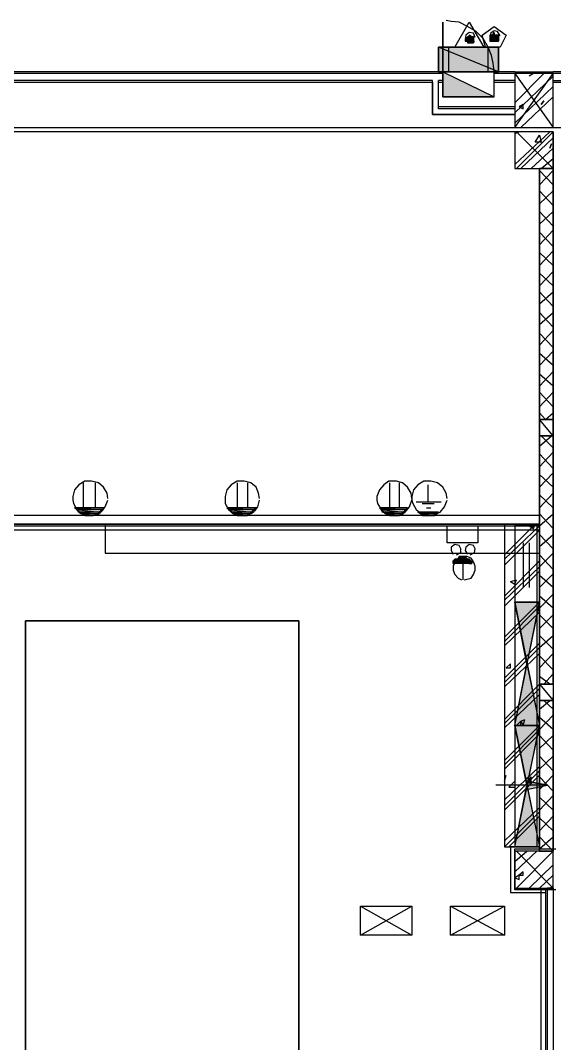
# Model space of a CAD drawing. Header units: millimetres. Extents: x 5 to 415, y 48 to 251.
# Drawn here: x 120.46 to 131.45, y 83.46 to 104.53 of the extents above; entities that cross this region are included whole.
import ezdxf

# ---------------------------------------------------------------- set-up
doc = ezdxf.new("R2010")
doc.units = ezdxf.units.MM
doc.layers.add('H', color=7, linetype='Continuous')
doc.layers.add('P', color=7, linetype='Continuous')

msp = doc.modelspace()

# ---------------------------------------------------------------- hatches: boundary and pattern name
at = {"layer": 'H', "linetype": 'Continuous'}
for points in [[(129.628, 104.14), (129.663, 104.193), (129.787, 104.193), (129.787, 104.14), (129.628, 104.14)], [(129.628, 104.105), (129.628, 104.14), (129.787, 104.14), (129.787, 104.105), (129.628, 104.105)], [(129.663, 104.052), (129.663, 104.105), (129.787, 104.105), (129.787, 104.052), (129.663, 104.052)], [(129.716, 104.193), (129.716, 104.228), (129.752, 104.193), (129.716, 104.193)], [(130.14, 104.193), (130.14, 104.228), (130.298, 104.228), (130.298, 104.193), (130.14, 104.193)], [(130.14, 104.14), (130.14, 104.193), (130.298, 104.193), (130.298, 104.14), (130.14, 104.14)], [(130.14, 104.105), (130.14, 104.14), (130.298, 104.14), (130.298, 104.105), (130.14, 104.105)], [(130.175, 104.228), (130.21, 104.263), (130.21, 104.228), (130.175, 104.228)], [(129.081, 103.47), (129.081, 103.981), (130.298, 103.981), (130.298, 103.47), (129.081, 103.47)], [(129.152, 102.958), (129.152, 103.47), (130.21, 102.958), (129.152, 102.958)], [(129.152, 102.958), (129.152, 103.47), (130.21, 102.958), (129.152, 102.958)], [(121.62, 94.456), (121.585, 94.492), (122.167, 94.492), (122.132, 94.456), (121.62, 94.456)], [(121.673, 94.403), (121.62, 94.456), (122.132, 94.456), (122.079, 94.403), (121.673, 94.403)], [(121.744, 94.368), (121.673, 94.403), (122.079, 94.403), (122.043, 94.368), (121.744, 94.368)], [(124.76, 94.456), (124.707, 94.492), (125.307, 94.492), (125.254, 94.456), (124.76, 94.456)], [(124.795, 94.403), (124.76, 94.456), (125.254, 94.456), (125.218, 94.403), (124.795, 94.403)], [(124.883, 94.368), (124.795, 94.403), (125.218, 94.403), (125.183, 94.368), (124.883, 94.368)], [(127.882, 94.456), (127.847, 94.492), (128.429, 94.492), (128.393, 94.456), (127.882, 94.456)], [(127.935, 94.403), (127.882, 94.456), (128.393, 94.456), (128.358, 94.403), (127.935, 94.403)], [(128.023, 94.368), (127.935, 94.403), (128.358, 94.403), (128.305, 94.368), (128.023, 94.368)], [(128.693, 94.368), (128.658, 94.403), (129.081, 94.403), (129.028, 94.368), (128.693, 94.368)], [(121.797, 94.315), (121.744, 94.368), (122.043, 94.368), (121.955, 94.315), (121.797, 94.315)], [(124.919, 94.315), (124.883, 94.368), (125.183, 94.368), (125.13, 94.315), (124.919, 94.315)], [(128.058, 94.315), (128.023, 94.368), (128.305, 94.368), (128.27, 94.315), (128.058, 94.315)], [(128.729, 94.315), (128.693, 94.368), (129.028, 94.368), (128.993, 94.315), (128.729, 94.315)], [(129.364, 93.345), (129.364, 93.398), (129.417, 93.433), (129.417, 93.345), (129.364, 93.345)], [(129.417, 93.345), (129.417, 93.433), (129.452, 93.433), (129.452, 93.345), (129.417, 93.345)], [(129.452, 93.345), (129.452, 93.433), (129.487, 93.468), (129.487, 93.345), (129.452, 93.345)], [(129.487, 93.345), (129.487, 93.468), (129.54, 93.468), (129.54, 93.345), (129.487, 93.345)], [(129.54, 93.345), (129.54, 93.468), (129.575, 93.468), (129.575, 93.345), (129.54, 93.345)], [(129.575, 93.345), (129.575, 93.468), (129.628, 93.468), (129.628, 93.345), (129.575, 93.345)], [(129.628, 93.345), (129.628, 93.468), (129.663, 93.433), (129.663, 93.345), (129.628, 93.345)], [(129.663, 93.345), (129.663, 93.433), (129.716, 93.433), (129.716, 93.345), (129.663, 93.345)], [(129.752, 93.345), (129.716, 93.433), (129.752, 93.398), (129.752, 93.345)], [(129.716, 93.345), (129.716, 93.433), (129.752, 93.345), (129.716, 93.345)], [(130.898, 91.281), (130.634, 92.551), (131.145, 92.551), (130.898, 91.281)], [(130.634, 89.994), (130.898, 91.281), (131.145, 89.994), (130.634, 89.994)], [(130.898, 88.777), (130.634, 89.994), (131.145, 89.994), (130.898, 88.777)], [(130.634, 87.507), (130.898, 88.777), (131.145, 87.507), (130.634, 87.507)], [(130.898, 88.688), (130.898, 88.865), (131.322, 88.777), (130.898, 88.688)]]:
    msp.add_hatch(color=256, dxfattribs=at).paths.add_polyline_path(points)

# ---------------------------------------------------------------- linework, layer by layer
at = {"layer": 'P'}
for points in [[(129.328, 104.51), (129.223, 104.528)], [(129.328, 104.51), (129.223, 104.528)], [(129.487, 104.493), (129.328, 104.51)], [(129.487, 104.493), (129.328, 104.51)], [(129.152, 104.493), (129.152, 103.47)], [(129.152, 103.47), (129.152, 104.493)], [(129.399, 103.981), (129.699, 104.493)], [(129.663, 104.405), (129.487, 104.493)], [(129.663, 104.405), (129.487, 104.493)], [(129.84, 104.299), (129.663, 104.405)], [(129.84, 104.299), (129.663, 104.405)], [(129.699, 104.493), (129.999, 103.981)], [(129.981, 104.158), (129.84, 104.299)], [(129.981, 104.158), (129.84, 104.299)], [(129.963, 104.228), (130.21, 104.405)], [(130.21, 104.316), (130.14, 104.263)], [(130.21, 104.405), (130.457, 104.228)], [(130.281, 104.299), (130.21, 104.316)], [(130.334, 104.211), (130.281, 104.299)], [(129.628, 104.228), (129.611, 104.14)], [(129.611, 104.14), (129.787, 104.193)], [(129.611, 104.14), (129.787, 104.193)], [(129.663, 104.193), (129.611, 104.14)], [(129.611, 104.14), (129.663, 104.087)], [(129.611, 104.105), (129.787, 104.14)], [(129.611, 104.105), (129.787, 104.14)], [(129.787, 104.14), (129.611, 104.14)], [(129.611, 104.14), (129.611, 104.105)], [(129.787, 104.14), (129.611, 104.14)], [(129.611, 104.14), (129.787, 104.14)], [(129.611, 104.14), (129.787, 104.14)], [(129.787, 104.14), (129.611, 104.14)], [(129.787, 104.14), (129.611, 104.14)], [(129.611, 104.14), (129.787, 104.14)], [(129.787, 104.14), (129.611, 104.14)], [(129.611, 104.14), (129.787, 104.14)], [(129.787, 104.14), (129.611, 104.14)], [(129.663, 104.105), (129.611, 104.105)], [(129.611, 104.105), (129.787, 104.105)], [(129.787, 104.105), (129.611, 104.105)], [(129.611, 104.105), (129.787, 104.105)], [(129.787, 104.105), (129.611, 104.105)], [(129.611, 104.105), (129.787, 104.105)], [(129.787, 104.105), (129.611, 104.105)], [(129.699, 104.281), (129.628, 104.228)], [(129.787, 104.193), (129.663, 104.193)], [(129.787, 104.193), (129.663, 104.193)], [(129.663, 104.193), (129.787, 104.193)], [(129.663, 104.193), (129.787, 104.193)], [(129.787, 104.193), (129.663, 104.193)], [(129.699, 104.193), (129.663, 104.193)], [(129.663, 104.193), (129.699, 104.193)], [(129.752, 104.193), (129.663, 104.193)], [(129.663, 104.193), (129.752, 104.193)], [(129.663, 104.193), (129.752, 104.193)], [(129.752, 104.193), (129.663, 104.193)], [(129.752, 104.193), (129.663, 104.193)], [(129.663, 104.193), (129.752, 104.193)], [(129.752, 104.193), (129.663, 104.193)], [(129.663, 104.193), (129.787, 104.193)], [(129.663, 104.193), (129.752, 104.193)], [(129.752, 104.193), (129.663, 104.193)], [(129.663, 104.069), (129.787, 104.105)], [(129.663, 104.069), (129.787, 104.105)], [(129.787, 104.105), (129.663, 104.105)], [(129.663, 104.105), (129.663, 104.069)], [(129.787, 104.105), (129.663, 104.105)], [(129.663, 104.105), (129.787, 104.105)], [(129.787, 104.105), (129.663, 104.105)], [(129.663, 104.087), (129.752, 104.069)], [(129.787, 104.263), (129.699, 104.281)], [(129.699, 104.228), (129.699, 104.193)], [(129.699, 104.193), (129.699, 104.228)], [(129.699, 104.228), (129.752, 104.193)], [(129.752, 104.193), (129.699, 104.228)], [(129.752, 104.193), (129.752, 104.193)], [(129.752, 104.193), (129.752, 104.193)], [(129.787, 104.193), (129.752, 104.193)], [(129.752, 104.193), (129.752, 104.193)], [(129.752, 104.069), (129.805, 104.105)], [(129.822, 104.175), (129.787, 104.263)], [(129.787, 104.193), (129.787, 104.14)], [(129.787, 104.193), (129.787, 104.193)], [(129.787, 104.193), (129.787, 104.193)], [(129.787, 104.14), (129.787, 104.105)], [(129.787, 104.14), (129.787, 104.14)], [(129.787, 104.14), (129.787, 104.14)], [(129.787, 104.14), (129.787, 104.14)], [(129.787, 104.105), (129.787, 104.069)], [(129.787, 104.105), (129.787, 104.105)], [(129.787, 104.105), (129.787, 104.105)], [(130.034, 103.981), (129.963, 104.228)], [(130.087, 103.981), (129.981, 104.158)], [(130.087, 103.981), (129.981, 104.158)], [(130.14, 104.263), (130.122, 104.193)], [(130.122, 104.193), (130.298, 104.228)], [(130.122, 104.193), (130.298, 104.228)], [(130.298, 104.228), (130.122, 104.228)], [(130.122, 104.228), (130.122, 104.193)], [(130.246, 104.228), (130.122, 104.228)], [(130.122, 104.228), (130.246, 104.228)], [(130.246, 104.228), (130.122, 104.228)], [(130.122, 104.228), (130.298, 104.228)], [(130.246, 104.228), (130.122, 104.228)], [(130.122, 104.228), (130.246, 104.228)], [(130.122, 104.228), (130.246, 104.228)], [(130.175, 104.228), (130.122, 104.228)], [(130.122, 104.193), (130.175, 104.122)], [(130.122, 104.14), (130.298, 104.193)], [(130.122, 104.14), (130.298, 104.193)], [(130.298, 104.193), (130.122, 104.193)], [(130.122, 104.193), (130.122, 104.14)], [(130.298, 104.193), (130.122, 104.193)], [(130.122, 104.193), (130.298, 104.193)], [(130.122, 104.193), (130.298, 104.193)], [(130.298, 104.193), (130.122, 104.193)], [(130.298, 104.193), (130.122, 104.193)], [(130.122, 104.193), (130.298, 104.193)], [(130.298, 104.193), (130.122, 104.193)], [(130.122, 104.193), (130.298, 104.193)], [(130.298, 104.193), (130.122, 104.193)], [(130.122, 104.105), (130.298, 104.14)], [(130.122, 104.105), (130.298, 104.14)], [(130.298, 104.14), (130.122, 104.14)], [(130.122, 104.14), (130.122, 104.105)], [(130.298, 104.14), (130.122, 104.14)], [(130.122, 104.14), (130.298, 104.14)], [(130.122, 104.14), (130.298, 104.14)], [(130.298, 104.14), (130.122, 104.14)], [(130.298, 104.14), (130.122, 104.14)], [(130.122, 104.105), (130.246, 104.105)], [(130.175, 104.105), (130.122, 104.105)], [(130.298, 104.105), (130.122, 104.105)], [(130.122, 104.105), (130.298, 104.105)], [(130.298, 104.105), (130.122, 104.105)], [(130.122, 104.105), (130.246, 104.105)], [(130.298, 104.105), (130.122, 104.105)], [(130.21, 104.281), (130.175, 104.228)], [(130.175, 104.228), (130.21, 104.281)], [(130.246, 104.228), (130.175, 104.228)], [(130.246, 104.228), (130.175, 104.228)], [(130.175, 104.228), (130.246, 104.228)], [(130.175, 104.228), (130.246, 104.228)], [(130.246, 104.228), (130.175, 104.228)], [(130.21, 104.228), (130.175, 104.228)], [(130.175, 104.228), (130.21, 104.228)], [(130.175, 104.122), (130.246, 104.105)], [(130.21, 104.105), (130.175, 104.105)], [(130.175, 104.105), (130.21, 104.105)], [(130.246, 104.105), (130.175, 104.105)], [(130.246, 104.105), (130.175, 104.105)], [(130.175, 104.105), (130.246, 104.105)], [(130.175, 104.105), (130.246, 104.105)], [(130.246, 104.105), (130.175, 104.105)], [(130.246, 104.105), (130.175, 104.105)], [(130.175, 104.105), (130.246, 104.105)], [(130.246, 104.105), (130.175, 104.105)], [(130.175, 104.105), (130.21, 104.105)], [(130.175, 104.105), (130.246, 104.105)], [(130.246, 104.105), (130.175, 104.105)], [(130.21, 104.281), (130.21, 104.228)], [(130.21, 104.228), (130.21, 104.281)], [(130.21, 104.228), (130.246, 104.228)], [(130.246, 104.228), (130.21, 104.228)], [(130.21, 104.105), (130.21, 104.105)], [(130.21, 104.105), (130.21, 104.105)], [(130.21, 104.105), (130.246, 104.105)], [(130.298, 104.228), (130.246, 104.228)], [(130.246, 104.228), (130.246, 104.228)], [(130.246, 104.228), (130.246, 104.228)], [(130.246, 104.228), (130.246, 104.228)], [(130.246, 104.105), (130.316, 104.158)], [(130.246, 104.105), (130.246, 104.105)], [(130.246, 104.105), (130.246, 104.105)], [(130.246, 104.105), (130.246, 104.105)], [(130.246, 104.105), (130.298, 104.105)], [(130.298, 104.228), (130.298, 104.193)], [(130.298, 104.193), (130.298, 104.14)], [(130.298, 104.193), (130.298, 104.193)], [(130.298, 104.193), (130.298, 104.193)], [(130.298, 104.193), (130.298, 104.193)], [(130.298, 104.14), (130.298, 104.105)], [(130.298, 104.14), (130.298, 104.14)], [(130.298, 104.14), (130.298, 104.14)], [(130.457, 104.228), (130.334, 103.981)], [(129.064, 103.981), (130.298, 103.981)], [(130.298, 103.47), (129.064, 103.981)], [(129.064, 103.981), (129.064, 103.47)], [(130.298, 103.47), (129.064, 103.981)], [(129.064, 103.981), (130.298, 103.981)], [(129.064, 103.981), (130.298, 103.981)], [(129.064, 103.47), (129.064, 103.981)], [(130.298, 103.981), (129.064, 103.981)], [(129.064, 103.981), (129.064, 103.47)], [(129.275, 103.47), (129.275, 103.981)], [(129.999, 103.981), (129.399, 103.981)], [(129.752, 104.069), (129.663, 104.069)], [(129.663, 104.069), (129.752, 104.069)], [(129.663, 104.069), (129.752, 104.069)], [(129.752, 104.069), (129.663, 104.069)], [(129.752, 104.069), (129.663, 104.069)], [(129.663, 104.069), (129.752, 104.069)], [(129.787, 104.069), (129.663, 104.069)], [(129.663, 104.069), (129.787, 104.069)], [(129.787, 104.069), (129.663, 104.069)], [(129.663, 104.069), (129.752, 104.069)], [(129.787, 104.069), (129.663, 104.069)], [(129.699, 104.069), (129.752, 104.069)], [(129.752, 104.069), (129.699, 104.069)], [(129.752, 104.069), (129.699, 104.069)], [(129.699, 104.069), (129.752, 104.069)], [(129.752, 104.069), (129.752, 104.069)], [(129.752, 104.069), (129.752, 104.069)], [(129.752, 104.069), (129.752, 104.069)], [(129.752, 104.069), (129.787, 104.069)], [(130.334, 103.981), (130.034, 103.981)], [(130.157, 103.805), (130.087, 103.981)], [(130.157, 103.805), (130.087, 103.981)], [(130.087, 103.47), (130.087, 103.981)], [(130.298, 103.981), (130.298, 103.47)], [(130.298, 103.981), (130.298, 103.47)], [(130.298, 103.47), (130.298, 103.981)], [(130.193, 103.646), (130.157, 103.805)], [(130.193, 103.646), (130.157, 103.805)], [(129.152, 103.47), (118.269, 103.47)], [(129.064, 103.47), (130.298, 103.47)], [(130.298, 103.47), (129.064, 103.47)], [(129.064, 103.47), (130.298, 103.47)], [(130.21, 103.47), (129.152, 103.47)], [(129.152, 103.47), (129.152, 102.958)], [(129.152, 103.47), (130.21, 102.958)], [(129.152, 102.958), (129.152, 103.47)], [(130.21, 103.47), (129.152, 103.47)], [(129.152, 103.47), (129.152, 102.958)], [(129.152, 103.47), (130.21, 102.958)], [(129.152, 103.47), (130.21, 102.958)], [(129.152, 102.958), (129.152, 103.47)], [(130.21, 103.47), (129.152, 103.47)], [(129.152, 103.47), (129.152, 102.958)], [(129.152, 103.47), (130.21, 102.958)], [(130.21, 103.487), (130.193, 103.646)], [(130.21, 103.487), (130.193, 103.646)], [(130.634, 103.47), (130.21, 103.47)], [(130.21, 102.958), (130.21, 103.47)], [(130.21, 102.958), (130.21, 103.47)], [(130.21, 102.958), (130.21, 103.47)], [(130.634, 103.47), (131.427, 103.47)], [(135.59, 103.47), (131.427, 103.47)], [(129.152, 103.434), (118.269, 103.434)], [(128.94, 103.293), (118.269, 103.293)], [(118.269, 103.258), (128.94, 103.258)], [(128.94, 102.588), (128.94, 103.293)], [(128.94, 103.258), (128.94, 102.588)], [(129.152, 103.293), (129.064, 103.293)], [(129.064, 102.711), (129.064, 103.293)], [(129.064, 103.258), (129.152, 103.258)], [(129.064, 102.747), (129.064, 103.258)], [(130.634, 103.434), (130.21, 103.434)], [(130.634, 103.293), (130.21, 103.293)], [(130.21, 103.258), (130.634, 103.258)], [(130.634, 103.434), (131.427, 102.323)], [(130.634, 102.323), (131.427, 103.434)], [(130.634, 102.835), (131.233, 103.434)], [(131.427, 103.434), (130.634, 103.434)], [(130.634, 103.434), (130.634, 102.323)], [(130.634, 102.623), (131.427, 103.382)], [(131.022, 103.434), (130.933, 103.382)], [(131.427, 102.323), (131.427, 103.434)], [(135.59, 103.434), (131.427, 103.434)], [(131.427, 103.293), (135.59, 103.293)], [(131.427, 103.258), (135.59, 103.258)], [(130.634, 102.411), (131.427, 103.17)], [(129.152, 102.958), (130.21, 102.958)], [(130.21, 102.958), (129.152, 102.958)], [(129.152, 102.958), (130.21, 102.958)], [(130.21, 102.958), (129.152, 102.958)], [(129.152, 102.958), (130.21, 102.958)], [(130.757, 102.323), (131.427, 102.958)], [(131.233, 102.87), (131.18, 102.799)], [(131.18, 102.799), (131.233, 102.87)], [(130.634, 102.747), (129.064, 102.747)], [(130.634, 102.711), (129.064, 102.711)], [(130.81, 102.799), (130.722, 102.747)], [(130.722, 102.747), (130.81, 102.711)], [(130.81, 102.711), (130.81, 102.799)], [(128.94, 102.588), (130.634, 102.588)], [(130.634, 102.588), (128.94, 102.588)], [(118.269, 102.323), (130.634, 102.323)], [(130.634, 102.235), (118.269, 102.235)], [(130.634, 102.323), (131.427, 102.323)], [(130.634, 101.565), (131.357, 102.235)], [(130.634, 102.2), (130.722, 102.235)], [(131.145, 102.235), (130.634, 102.235)], [(130.634, 102.235), (130.634, 101.477)], [(130.669, 102.235), (131.427, 101.477)], [(131.427, 102.235), (130.669, 101.477)], [(131.427, 102.235), (131.145, 102.235)], [(131.427, 102.323), (135.661, 102.323)], [(131.427, 101.477), (131.427, 102.235)], [(131.427, 102.235), (131.427, 90.805)], [(130.757, 101.477), (131.427, 102.112)], [(131.057, 102.023), (131.145, 102.164)], [(131.18, 102.023), (131.057, 102.023)], [(131.145, 102.164), (131.18, 102.023)], [(131.392, 101.988), (131.357, 101.9)], [(131.357, 101.9), (131.392, 101.988)], [(130.969, 101.477), (131.427, 101.9)], [(131.18, 101.477), (131.427, 101.688)], [(130.634, 101.477), (131.145, 101.477)], [(131.145, 101.477), (131.427, 101.477)], [(131.427, 101.477), (131.145, 101.477)], [(131.145, 101.477), (131.145, 96.308)], [(131.145, 87.418), (131.145, 101.477)], [(131.145, 101.477), (131.145, 94.156)], [(131.145, 101.141), (131.427, 101.441)], [(131.427, 101.141), (131.145, 101.441)], [(131.427, 96.308), (131.427, 101.477)], [(131.145, 100.753), (131.427, 101.018)], [(131.427, 100.718), (131.145, 101.018)], [(131.145, 100.33), (131.427, 100.595)], [(131.427, 100.295), (131.145, 100.595)], [(131.145, 99.907), (131.427, 100.207)], [(131.427, 99.871), (131.145, 100.171)], [(131.145, 99.483), (131.427, 99.783)], [(131.427, 99.483), (131.145, 99.748)], [(131.145, 99.06), (131.427, 99.36)], [(131.427, 99.06), (131.145, 99.325)], [(131.145, 98.69), (131.427, 98.937)], [(131.427, 98.637), (131.145, 98.937)], [(131.145, 98.266), (131.427, 98.513)], [(131.427, 98.213), (131.145, 98.513)], [(131.145, 97.843), (131.427, 98.143)], [(131.427, 97.79), (131.145, 98.09)], [(131.145, 97.42), (131.427, 97.719)], [(131.427, 97.42), (131.145, 97.667)], [(131.145, 96.996), (131.427, 97.296)], [(131.427, 96.996), (131.145, 97.243)], [(131.145, 96.573), (131.427, 96.873)], [(131.427, 96.573), (131.145, 96.873)], [(131.269, 96.308), (131.145, 96.449)], [(131.145, 96.308), (131.427, 96.308)], [(131.427, 95.973), (131.145, 96.308)], [(131.145, 96.308), (131.427, 96.308)], [(131.145, 95.973), (131.145, 96.308)], [(131.427, 96.308), (131.145, 96.308)], [(131.145, 96.308), (131.145, 95.973)], [(131.269, 96.308), (131.427, 96.449)], [(131.427, 96.308), (131.427, 95.973)], [(131.427, 95.973), (131.427, 96.308)], [(131.145, 95.762), (131.392, 95.973)], [(131.427, 95.973), (131.145, 95.973)], [(131.145, 95.973), (131.145, 90.858)], [(131.427, 95.973), (131.145, 95.973)], [(131.145, 95.973), (131.427, 95.973)], [(131.427, 95.726), (131.18, 95.973)], [(131.427, 90.858), (131.427, 95.973)], [(131.145, 95.338), (131.427, 95.638)], [(131.427, 95.303), (131.145, 95.603)], [(121.779, 95.038), (121.655, 94.968)], [(121.779, 95.038), (121.655, 94.968)], [(121.849, 95.038), (121.779, 95.038)], [(121.849, 95.038), (121.779, 95.038)], [(121.92, 95.038), (121.849, 95.038)], [(121.92, 95.038), (121.849, 95.038)], [(122.061, 95.003), (121.92, 95.038)], [(122.061, 95.003), (121.92, 95.038)], [(124.919, 95.038), (124.795, 94.968)], [(124.919, 95.038), (124.795, 94.968)], [(124.989, 95.038), (124.919, 95.038)], [(124.989, 95.038), (124.919, 95.038)], [(125.06, 95.038), (124.989, 95.038)], [(125.06, 95.038), (124.989, 95.038)], [(125.201, 95.003), (125.06, 95.038)], [(125.201, 95.003), (125.06, 95.038)], [(128.041, 95.038), (127.935, 94.968)], [(128.041, 95.038), (127.935, 94.968)], [(128.111, 95.038), (128.041, 95.038)], [(128.111, 95.038), (128.041, 95.038)], [(128.199, 95.038), (128.111, 95.038)], [(128.199, 95.038), (128.111, 95.038)], [(128.323, 95.003), (128.199, 95.038)], [(128.323, 95.003), (128.199, 95.038)], [(128.764, 95.038), (128.64, 94.968)], [(128.834, 95.038), (128.764, 95.038)], [(128.905, 95.038), (128.834, 95.038)], [(129.046, 95.003), (128.905, 95.038)], [(131.145, 94.915), (131.427, 95.215)], [(131.427, 94.915), (131.145, 95.179)], [(121.567, 94.862), (121.532, 94.721)], [(121.567, 94.862), (121.532, 94.721)], [(121.655, 94.968), (121.567, 94.862)], [(121.655, 94.968), (121.567, 94.862)], [(121.744, 95.003), (121.744, 94.492)], [(121.991, 95.003), (121.991, 94.492)], [(122.167, 94.915), (122.061, 95.003)], [(122.167, 94.915), (122.061, 95.003)], [(122.238, 94.791), (122.167, 94.915)], [(122.238, 94.791), (122.167, 94.915)], [(124.707, 94.862), (124.672, 94.721)], [(124.707, 94.862), (124.672, 94.721)], [(124.795, 94.968), (124.707, 94.862)], [(124.795, 94.968), (124.707, 94.862)], [(124.919, 95.003), (124.919, 94.492)], [(125.13, 95.003), (125.13, 94.492)], [(125.307, 94.915), (125.201, 95.003)], [(125.307, 94.915), (125.201, 95.003)], [(125.36, 94.791), (125.307, 94.915)], [(125.36, 94.791), (125.307, 94.915)], [(127.847, 94.862), (127.794, 94.721)], [(127.847, 94.862), (127.794, 94.721)], [(127.935, 94.968), (127.847, 94.862)], [(127.935, 94.968), (127.847, 94.862)], [(128.058, 95.003), (128.058, 94.492)], [(128.252, 95.003), (128.252, 94.492)], [(128.429, 94.915), (128.323, 95.003)], [(128.429, 94.915), (128.323, 95.003)], [(128.499, 94.791), (128.429, 94.915)], [(128.499, 94.791), (128.429, 94.915)], [(128.552, 94.862), (128.517, 94.721)], [(128.64, 94.968), (128.552, 94.862)], [(128.852, 94.615), (128.852, 94.968)], [(129.152, 94.915), (129.046, 95.003)], [(129.223, 94.791), (129.152, 94.915)], [(121.532, 94.721), (121.532, 94.65)], [(121.532, 94.721), (121.532, 94.65)], [(121.532, 94.65), (121.55, 94.58)], [(121.532, 94.65), (121.55, 94.58)], [(122.202, 94.509), (122.255, 94.65)], [(122.202, 94.509), (122.255, 94.65)], [(122.255, 94.686), (122.238, 94.791)], [(122.255, 94.686), (122.238, 94.791)], [(124.672, 94.721), (124.672, 94.65)], [(124.672, 94.721), (124.672, 94.65)], [(124.672, 94.65), (124.672, 94.58)], [(124.672, 94.65), (124.672, 94.58)], [(125.342, 94.509), (125.377, 94.65)], [(125.342, 94.509), (125.377, 94.65)], [(125.377, 94.686), (125.36, 94.791)], [(125.377, 94.686), (125.36, 94.791)], [(127.794, 94.721), (127.794, 94.65)], [(127.794, 94.721), (127.794, 94.65)], [(127.794, 94.65), (127.811, 94.58)], [(127.794, 94.65), (127.811, 94.58)], [(128.464, 94.509), (128.517, 94.65)], [(128.464, 94.509), (128.517, 94.65)], [(128.517, 94.686), (128.499, 94.791)], [(128.517, 94.686), (128.499, 94.791)], [(128.517, 94.721), (128.517, 94.65)], [(128.517, 94.65), (128.535, 94.58)], [(128.605, 94.615), (129.117, 94.615)], [(129.187, 94.509), (129.24, 94.65)], [(129.24, 94.686), (129.223, 94.791)], [(131.145, 94.492), (131.427, 94.791)], [(131.427, 94.492), (131.145, 94.756)], [(121.55, 94.58), (121.62, 94.456)], [(121.55, 94.58), (121.62, 94.456)], [(122.167, 94.492), (121.567, 94.492)], [(121.567, 94.492), (122.132, 94.456)], [(121.567, 94.492), (122.132, 94.456)], [(121.62, 94.456), (121.567, 94.492)], [(122.167, 94.492), (121.567, 94.492)], [(121.585, 94.492), (121.673, 94.386)], [(121.62, 94.456), (121.726, 94.368)], [(121.62, 94.456), (121.726, 94.368)], [(122.132, 94.456), (121.62, 94.456)], [(122.132, 94.456), (121.62, 94.456)], [(121.62, 94.456), (122.079, 94.403)], [(121.62, 94.456), (122.079, 94.403)], [(121.655, 94.403), (121.62, 94.456)], [(122.079, 94.403), (121.655, 94.403)], [(122.079, 94.403), (121.655, 94.403)], [(121.655, 94.403), (122.043, 94.368)], [(121.655, 94.403), (122.043, 94.368)], [(121.744, 94.368), (121.655, 94.403)], [(121.991, 94.35), (122.114, 94.403)], [(121.991, 94.35), (122.114, 94.403)], [(122.043, 94.368), (122.079, 94.403)], [(122.079, 94.403), (122.132, 94.456)], [(122.096, 94.386), (122.167, 94.456)], [(122.114, 94.403), (122.202, 94.509)], [(122.114, 94.403), (122.202, 94.509)], [(122.132, 94.456), (122.167, 94.492)], [(124.672, 94.58), (124.742, 94.456)], [(124.672, 94.58), (124.742, 94.456)], [(125.307, 94.492), (124.707, 94.492)], [(124.707, 94.492), (125.254, 94.456)], [(124.707, 94.492), (125.254, 94.456)], [(124.742, 94.456), (124.707, 94.492)], [(125.307, 94.492), (124.707, 94.492)], [(124.725, 94.492), (124.813, 94.386)], [(124.742, 94.456), (124.848, 94.368)], [(124.742, 94.456), (124.848, 94.368)], [(125.254, 94.456), (124.742, 94.456)], [(125.254, 94.456), (124.742, 94.456)], [(124.742, 94.456), (125.218, 94.403)], [(124.742, 94.456), (125.218, 94.403)], [(124.795, 94.403), (124.742, 94.456)], [(125.218, 94.403), (124.795, 94.403)], [(125.218, 94.403), (124.795, 94.403)], [(124.795, 94.403), (125.166, 94.368)], [(124.795, 94.403), (125.166, 94.368)], [(124.883, 94.368), (124.795, 94.403)], [(125.13, 94.35), (125.254, 94.403)], [(125.13, 94.35), (125.254, 94.403)], [(125.166, 94.368), (125.218, 94.403)], [(125.218, 94.403), (125.254, 94.456)], [(125.236, 94.386), (125.307, 94.456)], [(125.254, 94.403), (125.342, 94.509)], [(125.254, 94.403), (125.342, 94.509)], [(125.254, 94.456), (125.307, 94.492)], [(127.811, 94.58), (127.882, 94.456)], [(127.811, 94.58), (127.882, 94.456)], [(128.429, 94.492), (127.847, 94.492)], [(127.847, 94.492), (128.393, 94.456)], [(127.847, 94.492), (128.393, 94.456)], [(127.882, 94.456), (127.847, 94.492)], [(127.847, 94.492), (127.953, 94.386)], [(128.429, 94.492), (127.847, 94.492)], [(127.882, 94.456), (127.988, 94.368)], [(127.882, 94.456), (127.988, 94.368)], [(128.393, 94.456), (127.882, 94.456)], [(128.393, 94.456), (127.882, 94.456)], [(127.882, 94.456), (128.341, 94.403)], [(127.882, 94.456), (128.341, 94.403)], [(127.917, 94.403), (127.882, 94.456)], [(128.341, 94.403), (127.917, 94.403)], [(128.341, 94.403), (127.917, 94.403)], [(127.917, 94.403), (128.305, 94.368)], [(127.917, 94.403), (128.305, 94.368)], [(128.005, 94.368), (127.917, 94.403)], [(128.27, 94.35), (128.376, 94.403)], [(128.27, 94.35), (128.376, 94.403)], [(128.305, 94.368), (128.341, 94.403)], [(128.341, 94.403), (128.393, 94.456)], [(128.358, 94.386), (128.429, 94.456)], [(128.376, 94.403), (128.464, 94.509)], [(128.376, 94.403), (128.464, 94.509)], [(128.393, 94.456), (128.429, 94.492)], [(128.535, 94.58), (128.605, 94.456)], [(128.605, 94.456), (128.711, 94.368)], [(128.64, 94.403), (129.064, 94.403)], [(129.064, 94.403), (128.64, 94.403)], [(128.64, 94.403), (129.028, 94.368)], [(128.64, 94.403), (129.028, 94.368)], [(128.693, 94.368), (128.64, 94.403)], [(128.729, 94.58), (128.976, 94.58)], [(128.817, 94.492), (128.905, 94.492)], [(128.976, 94.35), (129.099, 94.403)], [(129.028, 94.368), (129.064, 94.403)], [(129.099, 94.403), (129.187, 94.509)], [(131.145, 94.333), (108.62, 94.333)], [(131.145, 94.333), (108.62, 94.333)], [(121.673, 94.386), (121.761, 94.35)], [(121.726, 94.368), (121.849, 94.333)], [(121.726, 94.368), (121.849, 94.333)], [(122.043, 94.368), (121.744, 94.368)], [(122.043, 94.368), (121.744, 94.368)], [(121.744, 94.368), (121.955, 94.333)], [(121.744, 94.368), (121.955, 94.333)], [(121.779, 94.333), (121.744, 94.368)], [(121.761, 94.35), (121.849, 94.333)], [(121.955, 94.333), (121.779, 94.333)], [(121.955, 94.333), (121.779, 94.333)], [(121.779, 94.333), (121.902, 94.333)], [(121.779, 94.333), (121.902, 94.333)], [(121.832, 94.333), (121.779, 94.333)], [(121.902, 94.333), (121.832, 94.333)], [(121.849, 94.333), (121.92, 94.333)], [(121.849, 94.333), (121.92, 94.333)], [(121.849, 94.333), (121.938, 94.333)], [(121.902, 94.333), (121.955, 94.333)], [(121.92, 94.333), (121.991, 94.35)], [(121.92, 94.333), (121.991, 94.35)], [(121.938, 94.333), (122.026, 94.35)], [(121.955, 94.333), (122.043, 94.368)], [(122.026, 94.35), (122.096, 94.386)], [(124.813, 94.386), (124.883, 94.35)], [(124.848, 94.368), (124.989, 94.333)], [(124.848, 94.368), (124.989, 94.333)], [(125.166, 94.368), (124.883, 94.368)], [(125.166, 94.368), (124.883, 94.368)], [(124.883, 94.368), (125.13, 94.333)], [(124.883, 94.368), (125.13, 94.333)], [(124.919, 94.333), (124.883, 94.368)], [(124.883, 94.35), (124.972, 94.333)], [(125.13, 94.333), (124.919, 94.333)], [(125.13, 94.333), (124.919, 94.333)], [(124.919, 94.333), (125.042, 94.333)], [(124.919, 94.333), (125.042, 94.333)], [(125.007, 94.333), (124.919, 94.333)], [(124.972, 94.333), (125.06, 94.333)], [(124.989, 94.333), (125.06, 94.333)], [(124.989, 94.333), (125.06, 94.333)], [(125.042, 94.333), (125.007, 94.333)], [(125.042, 94.333), (125.13, 94.333)], [(125.06, 94.333), (125.13, 94.35)], [(125.06, 94.333), (125.13, 94.35)], [(125.06, 94.333), (125.148, 94.35)], [(125.13, 94.333), (125.166, 94.368)], [(125.148, 94.35), (125.236, 94.386)], [(127.953, 94.386), (128.023, 94.35)], [(127.988, 94.368), (128.111, 94.333)], [(127.988, 94.368), (128.111, 94.333)], [(128.305, 94.368), (128.005, 94.368)], [(128.305, 94.368), (128.005, 94.368)], [(128.005, 94.368), (128.252, 94.333)], [(128.005, 94.368), (128.252, 94.333)], [(128.058, 94.333), (128.005, 94.368)], [(128.023, 94.35), (128.111, 94.333)], [(128.252, 94.333), (128.058, 94.333)], [(128.252, 94.333), (128.058, 94.333)], [(128.058, 94.333), (128.182, 94.333)], [(128.058, 94.333), (128.182, 94.333)], [(128.129, 94.333), (128.058, 94.333)], [(128.111, 94.333), (128.199, 94.333)], [(128.111, 94.333), (128.199, 94.333)], [(128.111, 94.333), (128.199, 94.333)], [(128.182, 94.333), (128.129, 94.333)], [(128.182, 94.333), (128.252, 94.333)], [(128.199, 94.333), (128.27, 94.35)], [(128.199, 94.333), (128.27, 94.35)], [(128.199, 94.333), (128.288, 94.35)], [(128.252, 94.333), (128.305, 94.368)], [(128.288, 94.35), (128.358, 94.386)], [(129.028, 94.368), (128.693, 94.368)], [(129.028, 94.368), (128.693, 94.368)], [(128.693, 94.368), (128.976, 94.333)], [(128.693, 94.368), (128.976, 94.333)], [(128.729, 94.333), (128.693, 94.368)], [(128.711, 94.368), (128.834, 94.333)], [(128.976, 94.333), (128.729, 94.333)], [(128.729, 94.333), (128.817, 94.333)], [(128.905, 94.333), (128.729, 94.333)], [(128.729, 94.333), (128.976, 94.333)], [(128.905, 94.333), (128.729, 94.333)], [(128.817, 94.333), (128.905, 94.333)], [(128.817, 94.333), (128.905, 94.333)], [(128.852, 94.333), (128.817, 94.333)], [(128.834, 94.333), (128.905, 94.333)], [(128.905, 94.333), (128.852, 94.333)], [(128.905, 94.333), (128.976, 94.35)], [(128.976, 94.333), (128.905, 94.333)], [(128.976, 94.333), (129.028, 94.368)], [(131.145, 94.121), (131.427, 94.368)], [(131.427, 94.068), (131.145, 94.368)], [(131.145, 94.156), (131.145, 94.333)], [(108.62, 94.156), (131.145, 94.156)], [(131.145, 94.156), (108.62, 94.156)], [(108.656, 94.121), (130.422, 94.121)], [(131.145, 94.033), (108.708, 94.033)], [(122.202, 94.156), (122.202, 93.557)], [(129.24, 93.768), (129.24, 94.121)], [(129.24, 94.121), (129.875, 94.121)], [(129.875, 94.121), (129.875, 93.768)], [(130.422, 93.521), (131.057, 94.156)], [(131.145, 94.156), (130.422, 94.156)], [(130.422, 94.156), (130.422, 87.507)], [(130.422, 94.121), (131.057, 94.121)], [(130.422, 93.433), (131.145, 94.121)], [(130.422, 93.31), (131.145, 94.033)], [(130.634, 94.121), (130.634, 92.551)], [(131.145, 94.121), (130.634, 94.121)], [(130.933, 94.121), (131.022, 94.156)], [(130.933, 94.121), (131.022, 94.068)], [(131.022, 94.068), (131.057, 94.156)], [(131.092, 94.121), (131.092, 92.498)], [(131.145, 94.156), (131.145, 92.498)], [(131.145, 87.507), (131.145, 94.156)], [(131.145, 92.551), (131.145, 94.121)], [(129.875, 93.768), (129.24, 93.768)], [(130.81, 93.768), (130.81, 92.851)], [(130.933, 93.768), (130.933, 92.851)], [(131.145, 93.698), (131.427, 93.945)], [(131.427, 93.645), (131.145, 93.945)], [(122.202, 93.557), (131.145, 93.557)], [(129.399, 93.733), (129.328, 93.68)], [(129.328, 93.68), (129.328, 93.61)], [(129.328, 93.61), (129.364, 93.539)], [(129.487, 93.715), (129.399, 93.733)], [(129.434, 93.521), (129.522, 93.574)], [(129.522, 93.645), (129.487, 93.715)], [(129.522, 93.574), (129.522, 93.645)], [(129.628, 93.68), (129.611, 93.61)], [(129.611, 93.61), (129.663, 93.539)], [(129.699, 93.733), (129.628, 93.68)], [(129.787, 93.715), (129.699, 93.733)], [(129.716, 93.521), (129.805, 93.574)], [(129.822, 93.645), (129.787, 93.715)], [(129.805, 93.574), (129.822, 93.645)], [(131.145, 93.274), (131.427, 93.557)], [(129.364, 93.398), (129.399, 93.433)], [(129.399, 93.433), (129.364, 93.398)], [(129.364, 93.345), (129.364, 93.398)], [(129.364, 93.398), (129.364, 93.345)], [(129.399, 93.38), (129.364, 93.292)], [(129.399, 93.38), (129.364, 93.292)], [(129.364, 93.345), (129.399, 93.345)], [(129.399, 93.345), (129.364, 93.345)], [(129.469, 93.451), (129.399, 93.38)], [(129.469, 93.451), (129.399, 93.38)], [(129.399, 93.345), (129.399, 93.433)], [(129.399, 93.433), (129.452, 93.345)], [(129.399, 93.433), (129.452, 93.345)], [(129.452, 93.433), (129.399, 93.433)], [(129.452, 93.345), (129.399, 93.345)], [(129.487, 93.486), (129.452, 93.433)], [(129.452, 93.345), (129.452, 93.433)], [(129.452, 93.345), (129.452, 93.433)], [(129.452, 93.433), (129.487, 93.345)], [(129.452, 93.433), (129.487, 93.345)], [(129.487, 93.345), (129.452, 93.345)], [(129.54, 93.486), (129.469, 93.451)], [(129.54, 93.486), (129.469, 93.451)], [(129.487, 93.345), (129.487, 93.486)], [(129.487, 93.345), (129.487, 93.486)], [(129.487, 93.486), (129.54, 93.345)], [(129.487, 93.486), (129.54, 93.345)], [(129.54, 93.486), (129.487, 93.486)], [(129.54, 93.345), (129.487, 93.345)], [(129.646, 93.486), (129.54, 93.486)], [(129.646, 93.486), (129.54, 93.486)], [(129.54, 93.345), (129.54, 93.486)], [(129.54, 93.345), (129.54, 93.486)], [(129.54, 93.486), (129.575, 93.345)], [(129.54, 93.486), (129.575, 93.345)], [(129.575, 93.486), (129.54, 93.486)], [(129.575, 93.345), (129.54, 93.345)], [(129.575, 93.01), (129.575, 93.486)], [(129.575, 93.345), (129.575, 93.486)], [(129.575, 93.345), (129.575, 93.486)], [(129.575, 93.486), (129.611, 93.345)], [(129.575, 93.486), (129.611, 93.345)], [(129.611, 93.486), (129.575, 93.486)], [(129.611, 93.345), (129.575, 93.345)], [(129.611, 93.345), (129.611, 93.486)], [(129.611, 93.345), (129.611, 93.486)], [(129.611, 93.486), (129.663, 93.345)], [(129.611, 93.486), (129.663, 93.345)], [(129.663, 93.433), (129.611, 93.486)], [(129.663, 93.345), (129.611, 93.345)], [(129.734, 93.451), (129.646, 93.486)], [(129.734, 93.451), (129.646, 93.486)], [(129.663, 93.345), (129.663, 93.433)], [(129.663, 93.345), (129.663, 93.433)], [(129.663, 93.433), (129.699, 93.345)], [(129.663, 93.433), (129.699, 93.345)], [(129.699, 93.433), (129.663, 93.433)], [(129.699, 93.345), (129.663, 93.345)], [(129.699, 93.345), (129.699, 93.433)], [(129.752, 93.345), (129.699, 93.433)], [(129.699, 93.433), (129.752, 93.345)], [(129.699, 93.433), (129.699, 93.345)], [(129.752, 93.345), (129.699, 93.433)], [(129.699, 93.345), (129.752, 93.345)], [(129.787, 93.38), (129.734, 93.451)], [(129.787, 93.38), (129.734, 93.451)], [(129.752, 93.345), (129.752, 93.398)], [(129.752, 93.398), (129.752, 93.345)], [(129.822, 93.292), (129.787, 93.38)], [(129.822, 93.292), (129.787, 93.38)], [(130.422, 92.675), (131.145, 93.398)], [(131.427, 93.222), (131.145, 93.521)], [(129.364, 93.292), (129.364, 93.204)], [(129.364, 93.292), (129.364, 93.204)], [(129.364, 93.204), (129.399, 93.116)], [(129.364, 93.204), (129.399, 93.116)], [(129.787, 93.116), (129.822, 93.204)], [(129.787, 93.116), (129.822, 93.204)], [(129.822, 93.204), (129.822, 93.292)], [(129.822, 93.204), (129.822, 93.292)], [(130.422, 92.587), (131.145, 93.274)], [(130.422, 92.463), (131.145, 93.186)], [(131.145, 92.851), (131.427, 93.133)], [(129.399, 93.116), (129.469, 93.045)], [(129.399, 93.116), (129.469, 93.045)], [(129.469, 93.045), (129.54, 93.01)], [(129.469, 93.045), (129.54, 93.01)], [(129.593, 93.01), (129.734, 93.045)], [(129.593, 93.01), (129.734, 93.045)], [(129.734, 93.045), (129.787, 93.116)], [(129.734, 93.045), (129.787, 93.116)], [(130.545, 92.975), (130.669, 93.01)], [(130.545, 92.975), (130.634, 92.922)], [(130.634, 92.922), (130.669, 93.01)], [(131.427, 92.851), (131.145, 93.098)], [(131.145, 92.428), (131.427, 92.71)], [(130.422, 91.828), (131.145, 92.551)], [(130.634, 92.551), (131.145, 92.551)], [(130.634, 92.551), (131.145, 92.551)], [(130.881, 91.281), (130.634, 92.551)], [(131.145, 92.551), (130.634, 92.551)], [(130.634, 92.551), (130.634, 90.011)], [(130.634, 92.551), (131.145, 90.011)], [(130.634, 90.011), (131.145, 92.551)], [(131.145, 92.551), (130.881, 91.281)], [(131.092, 92.498), (131.092, 87.507)], [(131.427, 92.428), (131.145, 92.675)], [(131.145, 90.011), (131.145, 92.551)], [(131.145, 92.498), (131.145, 87.418)], [(130.422, 91.74), (131.145, 92.463)], [(130.422, 91.652), (131.145, 92.34)], [(131.145, 92.004), (131.427, 92.287)], [(131.427, 92.004), (131.145, 92.287)], [(126.189, 92.163), (120.562, 92.163)], [(120.562, 92.163), (120.562, 74.983)], [(120.562, 92.163), (126.189, 92.163)], [(120.562, 74.983), (120.562, 92.163)], [(120.562, 92.163), (126.189, 92.163)], [(120.562, 74.983), (120.562, 92.163)], [(126.189, 74.983), (126.189, 92.163)], [(126.189, 92.163), (126.189, 74.983)], [(126.189, 92.163), (126.189, 74.983)], [(130.422, 90.981), (131.145, 91.705)], [(131.145, 91.616), (131.427, 91.863)], [(131.427, 91.581), (131.145, 91.863)], [(130.422, 90.893), (131.145, 91.616)], [(130.422, 90.805), (131.145, 91.493)], [(131.145, 91.193), (131.427, 91.493)], [(130.457, 91.193), (130.545, 91.281)], [(130.545, 91.193), (130.545, 91.281)], [(130.634, 90.011), (130.881, 91.281)], [(130.881, 91.281), (131.145, 90.011)], [(131.427, 91.158), (131.145, 91.44)], [(130.457, 91.193), (130.545, 91.193)], [(131.233, 90.858), (131.427, 91.07)], [(130.422, 90.135), (131.145, 90.858)], [(131.357, 90.858), (131.145, 91.017)], [(131.145, 90.858), (131.427, 90.858)], [(131.145, 90.858), (131.427, 90.523)], [(131.145, 90.523), (131.145, 90.858)], [(131.145, 90.858), (131.427, 90.858)], [(131.145, 90.858), (131.145, 90.523)], [(131.427, 90.858), (131.145, 90.858)], [(131.427, 90.858), (131.427, 90.523)], [(130.422, 90.047), (131.145, 90.77)], [(130.422, 89.958), (131.145, 90.646)], [(130.422, 90.646), (130.422, 90.523)], [(131.427, 90.805), (131.427, 90.593)], [(131.145, 90.346), (131.357, 90.523)], [(131.427, 90.523), (131.145, 90.523)], [(131.145, 90.523), (131.145, 87.418)], [(131.427, 90.523), (131.145, 90.523)], [(131.145, 90.523), (131.427, 90.523)], [(131.427, 90.346), (131.233, 90.523)], [(131.427, 90.523), (131.427, 90.593)], [(131.427, 90.593), (131.427, 87.418)], [(131.427, 87.418), (131.427, 90.523)], [(131.145, 89.923), (131.427, 90.223)], [(130.422, 89.288), (131.145, 90.011)], [(130.634, 90.011), (131.145, 90.011)], [(130.881, 88.777), (130.634, 90.011)], [(131.145, 90.011), (130.634, 90.011)], [(130.634, 90.011), (130.634, 87.507)], [(130.634, 90.011), (131.145, 87.507)], [(130.634, 87.507), (131.145, 90.011)], [(131.145, 90.011), (130.634, 90.011)], [(130.634, 90.011), (131.145, 90.011)], [(130.669, 90.011), (130.757, 90.099)], [(130.669, 90.011), (130.757, 90.011)], [(130.757, 90.099), (130.845, 90.135)], [(130.757, 90.011), (130.757, 90.099)], [(130.757, 90.099), (130.81, 90.011)], [(130.81, 90.011), (130.845, 90.135)], [(131.145, 90.011), (130.881, 88.777)], [(131.427, 89.923), (131.145, 90.17)], [(131.145, 87.507), (131.145, 90.011)], [(130.422, 89.2), (131.145, 89.923)], [(130.422, 89.112), (131.145, 89.835)], [(131.145, 89.535), (131.427, 89.8)], [(131.427, 89.5), (131.145, 89.8)], [(131.145, 89.112), (131.427, 89.376)], [(131.427, 89.076), (131.145, 89.376)], [(130.422, 88.477), (131.145, 89.165)], [(130.422, 88.353), (131.145, 89.076)], [(130.422, 88.265), (131.145, 88.988)], [(130.422, 88.865), (130.457, 88.988)], [(130.881, 88.829), (130.969, 88.953)], [(130.969, 88.829), (130.969, 88.953)], [(131.145, 88.688), (131.427, 88.988)], [(131.427, 88.653), (131.145, 88.953)], [(131.304, 88.777), (130.246, 88.777)], [(130.51, 88.741), (130.634, 88.865)], [(130.51, 88.741), (130.634, 88.741)], [(130.634, 88.865), (130.634, 88.741)], [(130.634, 87.507), (130.881, 88.777)], [(131.304, 88.777), (130.881, 88.865)], [(130.881, 88.865), (130.881, 88.688)], [(130.881, 88.865), (131.304, 88.777)], [(130.881, 88.777), (130.881, 88.865)], [(130.881, 88.829), (130.969, 88.829)], [(130.881, 88.688), (131.304, 88.777)], [(131.304, 88.777), (130.881, 88.777)], [(131.304, 88.777), (130.881, 88.777)], [(130.881, 88.777), (130.881, 88.688)], [(130.881, 88.688), (131.304, 88.777)], [(130.881, 88.777), (131.145, 87.507)], [(131.145, 88.265), (131.427, 88.565)], [(131.427, 88.265), (131.145, 88.53)], [(130.422, 87.63), (131.145, 88.318)], [(130.422, 87.507), (131.145, 88.23)], [(130.51, 87.507), (131.145, 88.142)], [(131.145, 87.842), (131.427, 88.142)], [(131.427, 87.842), (131.145, 88.106)], [(131.145, 87.471), (131.427, 87.718)], [(131.427, 87.418), (131.145, 87.718)], [(130.422, 87.507), (131.145, 87.507)], [(131.092, 87.507), (130.545, 87.507)], [(130.545, 87.507), (130.545, 86.572)], [(131.145, 87.507), (130.634, 87.507)], [(130.634, 87.507), (131.145, 87.507)], [(130.634, 86.625), (130.634, 87.471)], [(130.634, 87.471), (131.48, 87.471)], [(130.634, 87.207), (130.881, 87.418)], [(130.634, 86.995), (131.092, 87.418)], [(130.634, 87.418), (130.634, 86.66)], [(131.427, 87.418), (130.634, 87.418)], [(131.427, 86.66), (130.669, 87.418)], [(130.669, 86.66), (131.427, 87.418)], [(131.145, 87.418), (131.427, 87.418)], [(131.427, 86.66), (131.427, 87.418)], [(130.933, 86.66), (131.427, 87.136)], [(130.722, 86.924), (130.634, 86.872)], [(130.634, 86.872), (130.722, 86.836)], [(130.81, 86.995), (130.722, 86.924)], [(130.722, 86.924), (130.81, 86.924)], [(130.722, 86.836), (130.722, 86.924)], [(130.81, 86.924), (130.81, 86.995)], [(131.145, 86.66), (131.427, 86.924)], [(130.634, 86.66), (131.427, 86.66)], [(131.48, 86.625), (130.634, 86.625)], [(131.18, 72.178), (131.18, 86.66)], [(131.269, 86.66), (131.269, 72.178)], [(131.427, 86.66), (131.304, 86.66)], [(131.304, 86.66), (131.304, 72.178)], [(131.357, 86.66), (131.427, 86.713)], [(131.427, 86.66), (131.427, 72.178)], [(130.545, 86.572), (131.269, 86.572)], [(131.269, 86.572), (131.269, 72.231)], [(127.459, 86.289), (128.517, 86.289)], [(127.459, 85.69), (127.459, 86.289)], [(127.459, 85.69), (128.517, 86.289)], [(127.459, 86.289), (128.517, 85.69)], [(128.517, 86.289), (128.517, 85.69)], [(129.311, 86.289), (130.422, 86.289)], [(129.311, 85.69), (129.311, 86.289)], [(129.311, 85.69), (130.422, 86.289)], [(129.311, 86.289), (130.422, 85.69)], [(130.422, 86.289), (130.422, 85.69)], [(128.517, 85.69), (127.459, 85.69)], [(130.422, 85.69), (129.311, 85.69)]]:
    msp.add_lwpolyline(points, dxfattribs=at)

doc.saveas('drawing.dxf')
